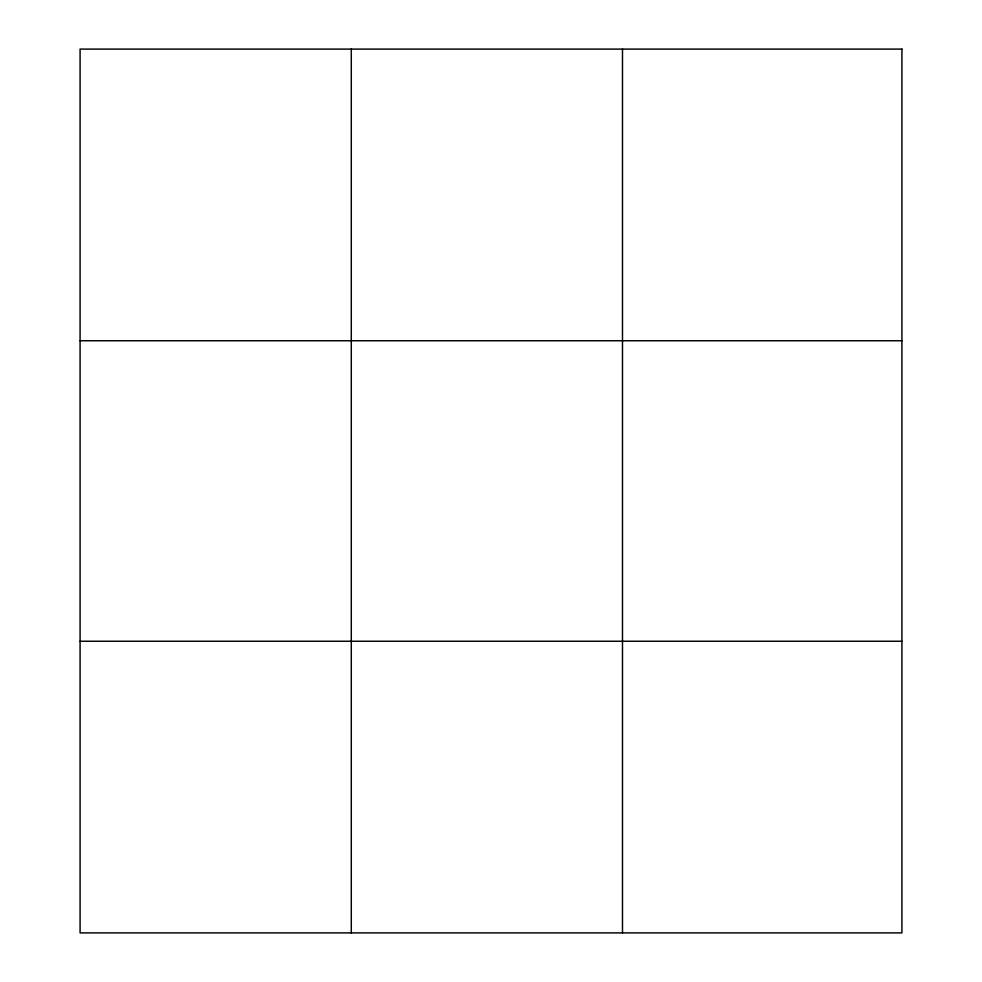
<?xml version="1.0" encoding="UTF-8"?>
<svg xmlns="http://www.w3.org/2000/svg" width="982" height="982" viewBox="0 0 982 982"><rect width="100%" height="100%" fill="white"/><g stroke="black" fill="none" stroke-linecap="round" stroke-linejoin="round"><path stroke-width="1.47" d="M351.286 49.1L351.286 932.9M80.082 340.754L901.918 340.754M80.082 641.246L901.918 641.246M622.49 49.1L622.49 932.9M901.918 49.1L901.918 932.9L80.082 932.9L80.082 49.1L901.918 49.1"/></g></svg>
